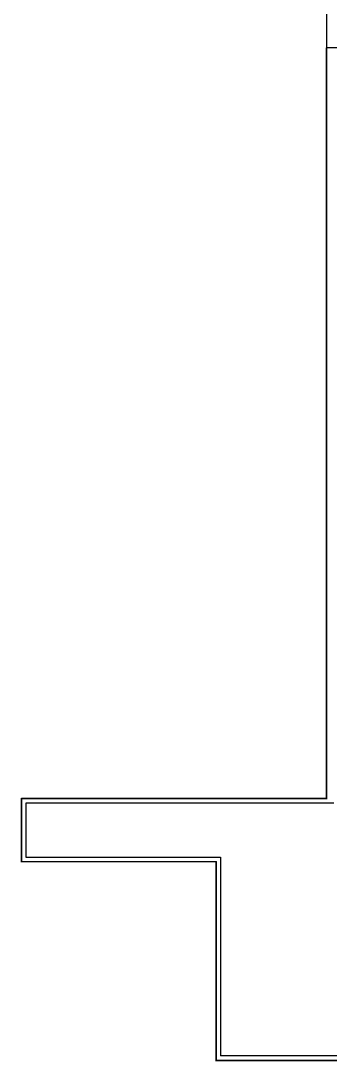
# Model space of a CAD drawing. Header units: inches. Extents: x -5252 to 14398, y -1665 to 9844.
# Drawn here: x 10742 to 11581, y 4832 to 7656 of the extents above; entities that cross this region are included whole.
import ezdxf

# ---------------------------------------------------------------- set-up
doc = ezdxf.new("R2010")
doc.units = ezdxf.units.IN
doc.header["$LTSCALE"] = 48
doc.header["$MEASUREMENT"] = 0
doc.linetypes.add('PHANTOM', pattern=[2.5, 1.25, -0.25, 0.25, -0.25, 0.25, -0.25])
doc.layers.add('PROPERTY LINE', color=2, linetype='PHANTOM')
doc.layers.add('Wall-Exist', color=6, linetype='Continuous')

msp = doc.modelspace()

# ---------------------------------------------------------------- linework, layer by layer
at = {"layer": 'PROPERTY LINE', "color": 7, "ltscale": 2, "const_width": 3}
msp.add_lwpolyline([(12772.5, 7720.8), (11571.1, 7863), (11571.1, 5544.6), (10743.1, 5544.6), (10743.1, 5373.6), (11271.1, 5373.6), (11271.1, 4833.6), (13431.1, 4833.6), (13431.1, 6033.6), (12772.5, 6033.6)], close=True, dxfattribs=at)
at = {"layer": 'Wall-Exist'}
for p, q in [((11909, 7582), (11571.1, 7582)), ((11571.1, 5544.6), (11571.1, 7582)), ((11571.1, 7582), (11571.1, 5544.6)), ((11571.1, 5544.6), (10743.1, 5544.6)), ((10743.1, 5544.6), (10743.1, 5373.6)), ((11590.2, 5532.6), (10755.1, 5532.6)), ((10755.1, 5532.6), (10755.1, 5385.6)), ((10743.1, 5373.6), (11271.1, 5373.6)), ((10755.1, 5385.6), (11283.1, 5385.6)), ((11271.1, 5373.6), (11271.1, 4833.6)), ((11283.1, 5385.6), (11283.1, 4846.6)), ((12006.1, 4833.6), (11271.1, 4833.6)), ((11993.1, 4846.6), (11283.1, 4846.6))]:
    msp.add_line(p, q, dxfattribs=at)

doc.saveas('drawing.dxf')
